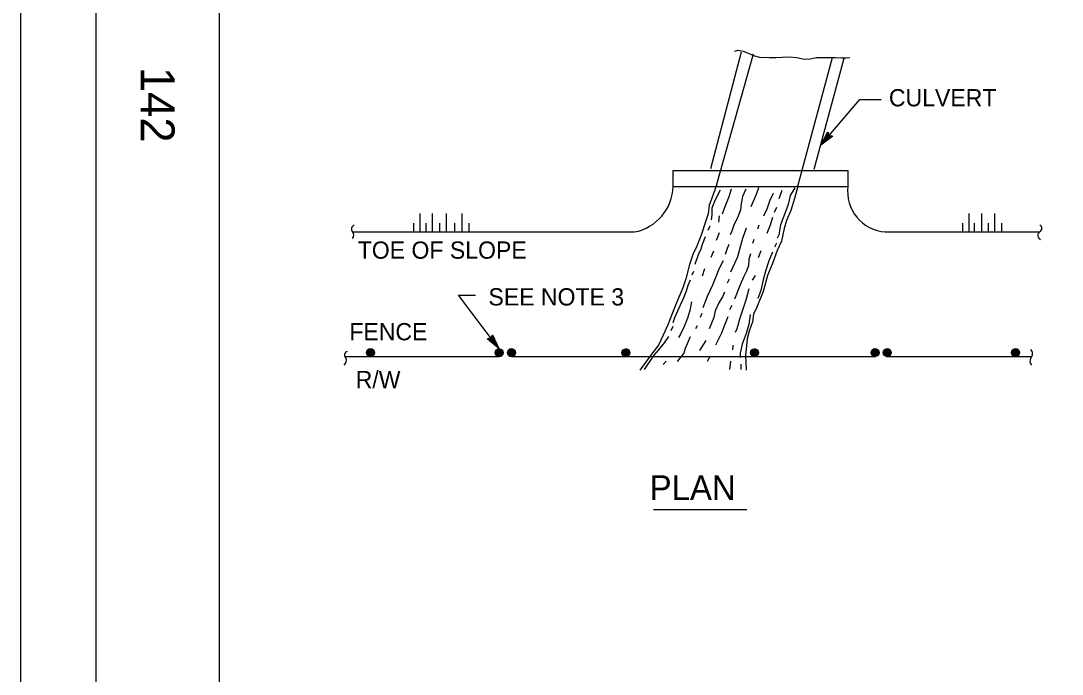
# Model space of a CAD drawing. Extents: x -894 to 866, y -476 to 714.
# Drawn here: x -894 to -470.8, y -109.3 to 156.1 of the extents above; entities that cross this region are included whole.
import ezdxf

# ---------------------------------------------------------------- set-up
doc = ezdxf.new("R2010")
doc.units = 0
for name, color, linetype in [('10 Sheet Format', 7, 'Continuous'), ('56 Stage 3 Anno', 7, 'Continuous'), ('57 Undefined', 7, 'Continuous'), ('59 Sndwall Anno', 7, 'Continuous'), ('60 Nongeo Data', 7, 'Continuous')]:
    doc.layers.add(name, color=color, linetype=linetype)

msp = doc.modelspace()

# ---------------------------------------------------------------- linework, layer by layer
at = {"layer": '10 Sheet Format'}
msp.add_line((-813.45, 643.96), (-813.45, -406.04), dxfattribs=at)
for points in [[(-894.04, 713.56), (865.95, 713.56), (865.95, -476.44), (-894.04, -476.44)], [(-863.43, 668.96), (836.57, 668.96), (836.57, -431.04), (-863.43, -431.04)], [(-863.43, 668.96), (836.57, 668.96), (836.57, -431.04), (-863.43, -431.04)]]:
    msp.add_lwpolyline(points, close=True, dxfattribs=at)
at = {"layer": '56 Stage 3 Anno'}
for p, q in [((-568.84, 105.65), (-553.06, 124.15)), ((-553.06, 124.15), (-544.31, 124.15)), ((-568.86, 105.62), (-566.01, 111.06)), ((-567.96, 106.68), (-565.88, 110.65)), ((-567.08, 107.73), (-565.73, 110.29)), ((-566.01, 111.06), (-566.01, 111.06)), ((-566.01, 111.06), (-565.51, 109.59)), ((-563.97, 109.34), (-568.86, 105.62)), ((-564.38, 109.4), (-567.97, 106.67)), ((-564.8, 109.46), (-567.08, 107.73)), ((-566.18, 108.78), (-565.61, 109.88)), ((-565.18, 109.55), (-566.18, 108.78)), ((-565.51, 109.59), (-563.97, 109.34)), ((-563.97, 109.34), (-563.97, 109.34)), ((-568.86, 105.62), (-568.86, 105.62)), ((-716.2, 44.67), (-709.3, 44.67)), ((-699.89, 23.15), (-716.2, 44.67)), ((-704.52, 27.03), (-702.98, 27.2)), ((-699.81, 23.08), (-704.52, 27.03)), ((-704.52, 27.03), (-704.52, 27.03)), ((-700.66, 24.18), (-704.09, 27.06)), ((-701.49, 25.27), (-703.71, 27.13)), ((-702.33, 26.37), (-703.28, 27.16)), ((-702.98, 27.2), (-702.4, 28.65)), ((-702.86, 27.51), (-702.33, 26.37)), ((-702.7, 27.86), (-701.49, 25.27)), ((-702.55, 28.26), (-700.65, 24.17)), ((-702.4, 28.65), (-702.4, 28.65)), ((-702.4, 28.65), (-699.81, 23.08)), ((-699.81, 23.08), (-699.81, 23.08))]:
    msp.add_line(p, q, dxfattribs=at)
at = {"layer": '57 Undefined'}
msp.add_line((-636.95, -42.36), (-598.94, -42.36), dxfattribs=at)
at = {"layer": '59 Sndwall Anno'}
for p, q in [((-731.75, 70.38), (-731.75, 77.92)), ((-726.69, 70.38), (-726.69, 77.92)), ((-720.97, 70.38), (-720.97, 77.92)), ((-714.68, 70.38), (-714.68, 77.92)), ((-508.6, 70.38), (-508.6, 77.92)), ((-503.5, 70.38), (-503.5, 77.92)), ((-498.23, 70.38), (-498.23, 77.92)), ((-734.33, 70.38), (-734.33, 73.96)), ((-729.26, 70.38), (-729.26, 73.96)), ((-723.79, 70.38), (-723.79, 73.96)), ((-717.7, 70.38), (-717.7, 73.96)), ((-711.86, 70.38), (-711.86, 73.96)), ((-511.18, 70.38), (-511.18, 73.96)), ((-506.4, 70.38), (-506.4, 73.96)), ((-500.68, 70.38), (-500.68, 73.96)), ((-495.33, 70.38), (-495.33, 73.96))]:
    msp.add_line(p, q, dxfattribs=at)
for points in [[(-611.2, 89.77), (-613.39, 83.73), (-614.32, 81.28), (-614.64, 77.72), (-615.81, 74.49), (-617.36, 69.54), (-619.26, 64.55), (-620.85, 61.23), (-622.27, 57.15), (-623.81, 51.38), (-624.98, 47.62), (-627.54, 41.64), (-629.12, 37.47), (-631.03, 32.61), (-632.98, 28.39), (-634.81, 24.38), (-637.69, 20.79), (-640.17, 17.39), (-642.49, 14.25)], [(-578.19, 89), (-579.58, 84.02), (-581.12, 79.03), (-582.82, 75.02), (-583.76, 71.83), (-584.93, 66.68), (-586.59, 62.8), (-588.5, 57.6), (-590.57, 52.65), (-592.39, 46.19), (-594.91, 39.85), (-596.21, 37.03), (-596.61, 33.88), (-597.95, 30.12), (-598.76, 27.01), (-599.28, 22.71), (-599.56, 20.38), (-599.19, 14.24)], [(-609.8, 87.33), (-611.88, 83.49), (-613.13, 80.05), (-613.13, 77.31), (-613.45, 75.3)], [(-605.36, 87.73), (-606.29, 84.67), (-608.12, 79.84), (-609.01, 77.55)], [(-599.4, 87.77), (-600.74, 84.78), (-601.31, 82), (-601.47, 79.42), (-602.57, 76.44), (-604.11, 73.57), (-605.12, 70.71), (-605.69, 69.24)], [(-594.23, 88.25), (-595.12, 85.55), (-597.27, 80.6)], [(-588.27, 85.96), (-589.73, 82.85), (-590.87, 79.66), (-592.21, 76.8)], [(-579.42, 88.32), (-581.29, 85.21), (-582.22, 81.49), (-583.48, 77.81), (-585.23, 73.23), (-585.99, 69.18), (-586.64, 67.91)], [(-584.76, 87.18), (-585.98, 83.87)], [(-610.23, 76.94), (-610.51, 74.4)], [(-588.58, 76.26), (-589.47, 73.15), (-590.85, 69.75)], [(-586.95, 80.35), (-587.8, 78.22)], [(-614.06, 72.73), (-614.79, 70.97)], [(-599.25, 71.97), (-600.79, 67.68), (-601.89, 63.3), (-602.78, 60.23), (-603.96, 57.53), (-605.62, 54.06)], [(-594.12, 73.2), (-594.56, 71.48)], [(-615.92, 68.35), (-617.18, 65.24), (-617.71, 63.32), (-618.68, 61.15), (-620.14, 57.14)], [(-610.26, 70.06), (-610.95, 68.22), (-611.44, 66.87)], [(-606.25, 65.27), (-606.95, 63.68), (-607.8, 61.26)], [(-596.06, 67.26), (-596.63, 65.67)], [(-586.84, 65.86), (-587.7, 64.23)], [(-612.45, 62.54), (-613.59, 60.04)], [(-597.52, 61.54), (-598.17, 59.16), (-598.33, 56.79), (-599.14, 54.42), (-600.28, 52.05), (-601.61, 48.94), (-604.01, 43.13)], [(-588.59, 62.18), (-590.01, 58.7), (-591.39, 54.41), (-592.28, 50.98), (-593.21, 46.6), (-594.51, 43.29)], [(-593.28, 62.68), (-594.42, 59.9)], [(-616.19, 55.46), (-617.16, 52.47)], [(-608.61, 58.65), (-610.39, 55.29), (-611.61, 52.18), (-612.91, 48.75), (-615.07, 44.17), (-616.85, 39.59)], [(-620.67, 54.36), (-621.32, 52.85)], [(-606.11, 51.16), (-606.96, 49.6)], [(-595.63, 52.66), (-596.81, 50.74)], [(-622.05, 50.76), (-622.9, 48.64), (-623.63, 46.3), (-624.97, 42.99), (-626.11, 40.7), (-627.17, 38.25), (-628.38, 35.47), (-629.03, 33.46)], [(-598.15, 47.22), (-599.32, 42.72), (-600.41, 39.36), (-601.75, 35.4), (-603.05, 31.02), (-603.7, 29.47)], [(-608.05, 45.88), (-608.91, 44.08), (-610.33, 41.54), (-611.87, 38.39), (-612.32, 35.65), (-614.26, 30.99)], [(-621.42, 42.01), (-622.19, 38.49), (-623.12, 35.38), (-624.42, 32.03), (-625.88, 28.84), (-626.78, 27.48)], [(-605.07, 40.56), (-606, 38.71)], [(-617.29, 37.25), (-617.94, 35.58)], [(-606.73, 35.85), (-608.31, 31.84), (-609.25, 29.31), (-611.72, 24.44)], [(-597.59, 36.91), (-598.2, 32.77), (-599.29, 29.13), (-600.88, 24.84), (-601.64, 21.2), (-601.72, 19.4)], [(-629.03, 32.03), (-629.88, 30.27)], [(-619.12, 32.26), (-619.81, 31.04)], [(-630.77, 27.86), (-632.6, 25.28), (-634.92, 22.54), (-636.75, 20.38), (-640.7, 14.49)], [(-621.93, 27.73), (-623.96, 23.02), (-624.6, 21.18), (-627.25, 17.71)], [(-615.64, 26.33), (-618.16, 22.28)], [(-604.63, 24.39), (-604.83, 22.55)], [(-631.77, 17.87), (-632.91, 16.57)], [(-613.92, 19.9), (-615.09, 17.82)], [(-605.55, 17.85), (-605.95, 14.57)], [(-601.35, 16.74), (-601.35, 14.57)]]:
    msp.add_lwpolyline(points, dxfattribs=at)
at = {"layer": '60 Nongeo Data'}
for p, q in [((-613.64, 96.2), (-601.17, 143.61)), ((-611.2, 89.77), (-596.31, 142.75)), ((-578.19, 89), (-564.13, 141.28)), ((-571.53, 95.91), (-559.35, 140.99)), ((-628.92, 95.4), (-557.88, 95.4)), ((-628.92, 88.89), (-628.92, 95.4)), ((-557.88, 95.4), (-557.88, 88.89)), ((-628.92, 88.89), (-557.88, 88.89)), ((-759.16, 70.38), (-644.67, 70.38)), ((-542.75, 70.38), (-480.05, 70.38)), ((-762.36, 19.72), (-699.8, 19.72)), ((-694.42, 19.72), (-546.66, 19.72)), ((-541.83, 19.72), (-483.13, 19.72))]:
    msp.add_line(p, q, dxfattribs=at)
for points in [[(-603.87, 143.83), (-602.65, 144.24), (-600.41, 143.78), (-598.69, 143.17), (-596.24, 142.06), (-594, 141.44), (-589.8, 141.23), (-587.15, 141.19), (-584.58, 141.35), (-581.6, 141.51), (-578.83, 141.26), (-575.48, 140.52), (-573.16, 140.77), (-570.75, 141.21), (-567.82, 141.21), (-565.25, 141.29), (-562.92, 141.2), (-560.48, 141.12), (-558.64, 141.12), (-557.05, 141.24)], [(-750.78, 22.11), (-751.07, 22.5), (-751.63, 22.72), (-752.16, 22.8), (-752.98, 22.45), (-753.33, 21.76), (-753.33, 20.83), (-752.79, 20.19), (-752.11, 19.85), (-751.12, 20.12), (-750.57, 20.78), (-750.41, 21.55), (-750.72, 21.92), (-751.2, 22.43), (-751.94, 22.56), (-752.79, 22.32), (-753.14, 21.58), (-753.06, 20.86), (-752.64, 20.41), (-752.13, 20.01), (-751.23, 20.27), (-750.65, 21.04), (-750.62, 21.55), (-751.26, 22.16), (-751.97, 22.32), (-752.61, 22.08), (-752.96, 21.55), (-752.87, 20.99), (-752.24, 20.33), (-751.33, 20.33), (-750.78, 21.1), (-750.94, 21.6), (-751.5, 22.11), (-752.26, 22.11), (-752.61, 21.76), (-752.72, 21.36), (-752.66, 21.04), (-752.26, 20.7), (-751.81, 20.46), (-751.31, 20.51), (-750.96, 21.12), (-751.04, 21.55), (-751.57, 21.84), (-752.26, 21.79), (-752.5, 21.44), (-752.48, 21.2), (-752.26, 20.88), (-751.87, 20.75), (-751.26, 20.78), (-751.15, 21.1), (-751.33, 21.44), (-751.92, 21.68), (-752.26, 21.49), (-752.26, 21.28), (-752.16, 21.04), (-751.74, 20.91), (-751.41, 21.02), (-751.41, 21.15), (-751.63, 21.47), (-752.05, 21.36), (-752.11, 21.12), (-751.76, 21.02), (-751.65, 21.1), (-751.71, 21.26), (-751.76, 21.26)], [(-698.47, 22.1), (-698.76, 22.5), (-699.32, 22.71), (-699.85, 22.79), (-700.68, 22.45), (-701.02, 21.75), (-701.02, 20.82), (-700.49, 20.19), (-699.8, 19.84), (-698.82, 20.11), (-698.26, 20.77), (-698.1, 21.54), (-698.42, 21.91), (-698.9, 22.42), (-699.64, 22.55), (-700.49, 22.31), (-700.83, 21.57), (-700.75, 20.85), (-700.33, 20.4), (-699.83, 20), (-698.92, 20.27), (-698.34, 21.04), (-698.31, 21.54), (-698.95, 22.15), (-699.66, 22.31), (-700.3, 22.07), (-700.65, 21.54), (-700.57, 20.99), (-699.93, 20.32), (-699.03, 20.32), (-698.47, 21.09), (-698.63, 21.6), (-699.19, 22.1), (-699.96, 22.1), (-700.3, 21.75), (-700.41, 21.36), (-700.36, 21.04), (-699.96, 20.69), (-699.51, 20.45), (-699, 20.51), (-698.66, 21.12), (-698.74, 21.54), (-699.27, 21.83), (-699.96, 21.78), (-700.2, 21.43), (-700.17, 21.2), (-699.96, 20.88), (-699.56, 20.75), (-698.95, 20.77), (-698.84, 21.09), (-699.03, 21.43), (-699.61, 21.67), (-699.96, 21.49), (-699.96, 21.28), (-699.85, 21.04), (-699.43, 20.9), (-699.11, 21.01), (-699.11, 21.14), (-699.32, 21.46), (-699.75, 21.36), (-699.8, 21.12), (-699.45, 21.01), (-699.35, 21.09), (-699.4, 21.25), (-699.45, 21.25)], [(-693.48, 22.13), (-693.78, 22.52), (-694.33, 22.74), (-694.87, 22.82), (-695.69, 22.47), (-696.03, 21.78), (-696.03, 20.85), (-695.5, 20.21), (-694.81, 19.87), (-693.83, 20.14), (-693.27, 20.8), (-693.11, 21.57), (-693.43, 21.94), (-693.91, 22.45), (-694.65, 22.58), (-695.5, 22.34), (-695.85, 21.6), (-695.77, 20.88), (-695.34, 20.43), (-694.84, 20.03), (-693.94, 20.29), (-693.35, 21.06), (-693.33, 21.57), (-693.96, 22.18), (-694.68, 22.34), (-695.32, 22.1), (-695.66, 21.57), (-695.58, 21.01), (-694.94, 20.35), (-694.04, 20.35), (-693.48, 21.12), (-693.64, 21.62), (-694.2, 22.13), (-694.97, 22.13), (-695.32, 21.78), (-695.42, 21.38), (-695.37, 21.06), (-694.97, 20.72), (-694.52, 20.48), (-694.02, 20.53), (-693.67, 21.14), (-693.75, 21.57), (-694.28, 21.86), (-694.97, 21.81), (-695.21, 21.46), (-695.18, 21.22), (-694.97, 20.9), (-694.57, 20.77), (-693.96, 20.8), (-693.86, 21.12), (-694.04, 21.46), (-694.63, 21.7), (-694.97, 21.51), (-694.97, 21.3), (-694.87, 21.06), (-694.44, 20.93), (-694.12, 21.04), (-694.12, 21.17), (-694.33, 21.49), (-694.76, 21.38), (-694.81, 21.14), (-694.47, 21.04), (-694.36, 21.12), (-694.41, 21.28), (-694.47, 21.28)], [(-646.92, 22.1), (-647.21, 22.49), (-647.77, 22.71), (-648.3, 22.79), (-649.12, 22.44), (-649.47, 21.75), (-649.47, 20.82), (-648.94, 20.18), (-648.25, 19.84), (-647.26, 20.11), (-646.71, 20.77), (-646.55, 21.54), (-646.87, 21.91), (-647.35, 22.42), (-648.09, 22.55), (-648.94, 22.31), (-649.28, 21.57), (-649.2, 20.85), (-648.78, 20.4), (-648.27, 20), (-647.37, 20.26), (-646.79, 21.03), (-646.76, 21.54), (-647.4, 22.15), (-648.11, 22.31), (-648.75, 22.07), (-649.1, 21.54), (-649.02, 20.98), (-648.38, 20.32), (-647.48, 20.32), (-646.92, 21.09), (-647.08, 21.59), (-647.64, 22.1), (-648.41, 22.1), (-648.75, 21.75), (-648.86, 21.35), (-648.81, 21.03), (-648.41, 20.69), (-647.96, 20.45), (-647.45, 20.5), (-647.11, 21.11), (-647.18, 21.54), (-647.72, 21.83), (-648.41, 21.78), (-648.64, 21.43), (-648.62, 21.19), (-648.41, 20.87), (-648.01, 20.74), (-647.4, 20.77), (-647.29, 21.09), (-647.48, 21.43), (-648.06, 21.67), (-648.41, 21.48), (-648.41, 21.27), (-648.3, 21.03), (-647.88, 20.9), (-647.56, 21.01), (-647.56, 21.14), (-647.77, 21.46), (-648.2, 21.35), (-648.25, 21.11), (-647.9, 21.01), (-647.79, 21.09), (-647.85, 21.25), (-647.9, 21.25)], [(-594.64, 22.09), (-594.93, 22.49), (-595.49, 22.7), (-596.02, 22.78), (-596.84, 22.44), (-597.18, 21.75), (-597.18, 20.82), (-596.65, 20.18), (-595.96, 19.84), (-594.98, 20.1), (-594.43, 20.77), (-594.26, 21.54), (-594.58, 21.91), (-595.06, 22.41), (-595.8, 22.54), (-596.65, 22.3), (-597, 21.56), (-596.92, 20.84), (-596.5, 20.39), (-595.99, 19.99), (-595.09, 20.26), (-594.5, 21.03), (-594.48, 21.54), (-595.11, 22.15), (-595.83, 22.3), (-596.47, 22.06), (-596.81, 21.54), (-596.73, 20.98), (-596.1, 20.31), (-595.19, 20.31), (-594.64, 21.08), (-594.8, 21.59), (-595.35, 22.09), (-596.12, 22.09), (-596.47, 21.75), (-596.57, 21.35), (-596.52, 21.03), (-596.12, 20.69), (-595.67, 20.45), (-595.17, 20.5), (-594.82, 21.11), (-594.9, 21.54), (-595.43, 21.83), (-596.12, 21.77), (-596.36, 21.43), (-596.34, 21.19), (-596.12, 20.87), (-595.72, 20.74), (-595.11, 20.77), (-595.01, 21.08), (-595.19, 21.43), (-595.78, 21.67), (-596.12, 21.48), (-596.12, 21.27), (-596.02, 21.03), (-595.59, 20.9), (-595.27, 21), (-595.27, 21.14), (-595.49, 21.45), (-595.91, 21.35), (-595.96, 21.11), (-595.62, 21), (-595.51, 21.08), (-595.56, 21.24), (-595.62, 21.24)], [(-545.69, 22.06), (-545.98, 22.46), (-546.54, 22.67), (-547.07, 22.75), (-547.89, 22.4), (-548.23, 21.71), (-548.23, 20.78), (-547.7, 20.15), (-547.01, 19.8), (-546.03, 20.07), (-545.48, 20.73), (-545.31, 21.5), (-545.63, 21.87), (-546.11, 22.38), (-546.85, 22.51), (-547.7, 22.27), (-548.05, 21.53), (-547.97, 20.81), (-547.55, 20.36), (-547.04, 19.96), (-546.14, 20.22), (-545.55, 21), (-545.53, 21.5), (-546.16, 22.11), (-546.88, 22.27), (-547.52, 22.03), (-547.86, 21.5), (-547.78, 20.94), (-547.15, 20.28), (-546.24, 20.28), (-545.69, 21.05), (-545.85, 21.55), (-546.4, 22.06), (-547.17, 22.06), (-547.52, 21.71), (-547.62, 21.31), (-547.57, 21), (-547.17, 20.65), (-546.72, 20.41), (-546.22, 20.46), (-545.87, 21.07), (-545.95, 21.5), (-546.48, 21.79), (-547.17, 21.74), (-547.41, 21.39), (-547.39, 21.15), (-547.17, 20.83), (-546.77, 20.7), (-546.16, 20.73), (-546.06, 21.05), (-546.24, 21.39), (-546.83, 21.63), (-547.17, 21.44), (-547.17, 21.23), (-547.07, 21), (-546.64, 20.86), (-546.32, 20.97), (-546.32, 21.1), (-546.54, 21.42), (-546.96, 21.31), (-547.01, 21.07), (-546.67, 20.97), (-546.56, 21.05), (-546.61, 21.21), (-546.67, 21.21)], [(-540.74, 22.1), (-541.03, 22.5), (-541.59, 22.71), (-542.12, 22.79), (-542.95, 22.45), (-543.29, 21.75), (-543.29, 20.82), (-542.76, 20.19), (-542.07, 19.84), (-541.09, 20.11), (-540.53, 20.77), (-540.37, 21.54), (-540.69, 21.91), (-541.17, 22.42), (-541.91, 22.55), (-542.76, 22.31), (-543.1, 21.57), (-543.02, 20.85), (-542.6, 20.4), (-542.1, 20), (-541.19, 20.27), (-540.61, 21.04), (-540.58, 21.54), (-541.22, 22.15), (-541.94, 22.31), (-542.58, 22.07), (-542.92, 21.54), (-542.84, 20.99), (-542.2, 20.32), (-541.3, 20.32), (-540.74, 21.09), (-540.9, 21.6), (-541.46, 22.1), (-542.23, 22.1), (-542.58, 21.75), (-542.68, 21.36), (-542.63, 21.04), (-542.23, 20.69), (-541.78, 20.45), (-541.27, 20.51), (-540.93, 21.12), (-541.01, 21.54), (-541.54, 21.83), (-542.23, 21.78), (-542.47, 21.43), (-542.44, 21.2), (-542.23, 20.88), (-541.83, 20.75), (-541.22, 20.77), (-541.12, 21.09), (-541.3, 21.43), (-541.88, 21.67), (-542.23, 21.49), (-542.23, 21.28), (-542.12, 21.04), (-541.7, 20.9), (-541.38, 21.01), (-541.38, 21.14), (-541.59, 21.46), (-542.02, 21.36), (-542.07, 21.12), (-541.73, 21.01), (-541.62, 21.09), (-541.67, 21.25), (-541.73, 21.25)], [(-488.55, 22.09), (-488.84, 22.49), (-489.4, 22.7), (-489.93, 22.78), (-490.75, 22.44), (-491.1, 21.75), (-491.1, 20.82), (-490.57, 20.18), (-489.88, 19.84), (-488.89, 20.1), (-488.34, 20.77), (-488.18, 21.54), (-488.5, 21.91), (-488.98, 22.41), (-489.72, 22.54), (-490.57, 22.3), (-490.91, 21.56), (-490.83, 20.84), (-490.41, 20.39), (-489.9, 19.99), (-489, 20.26), (-488.42, 21.03), (-488.39, 21.54), (-489.03, 22.15), (-489.74, 22.3), (-490.38, 22.06), (-490.73, 21.54), (-490.65, 20.98), (-490.01, 20.31), (-489.11, 20.31), (-488.55, 21.08), (-488.71, 21.59), (-489.27, 22.09), (-490.04, 22.09), (-490.38, 21.75), (-490.49, 21.35), (-490.44, 21.03), (-490.04, 20.69), (-489.59, 20.45), (-489.08, 20.5), (-488.74, 21.11), (-488.82, 21.54), (-489.35, 21.83), (-490.04, 21.77), (-490.28, 21.43), (-490.25, 21.19), (-490.04, 20.87), (-489.64, 20.74), (-489.03, 20.77), (-488.92, 21.08), (-489.11, 21.43), (-489.69, 21.67), (-490.04, 21.48), (-490.04, 21.27), (-489.93, 21.03), (-489.51, 20.9), (-489.19, 21), (-489.19, 21.14), (-489.4, 21.45), (-489.83, 21.35), (-489.88, 21.11), (-489.53, 21), (-489.43, 21.08), (-489.48, 21.24), (-489.53, 21.24)]]:
    msp.add_lwpolyline(points, dxfattribs=at)
for centre, radius in [((-751.93, 21.35), 1.62), ((-699.62, 21.32), 1.62), ((-694.65, 21.35), 1.64), ((-648.1, 21.3), 1.62), ((-595.83, 21.32), 1.62), ((-546.84, 21.35), 1.62), ((-541.89, 21.35), 1.62), ((-489.71, 21.37), 1.62)]:
    msp.add_circle(centre, radius, dxfattribs=at)
for centre, radius, start, end in [((-648.2, 89.34), 19.29, 280.5504, 358.648), ((-541.54, 86.81), 16.47, 172.7527, 265.7974), ((-758.05, 71.53), 1.64, 109.2981, 218.7147), ((-480.49, 71.83), 1.49, 290.0949, 64.7), ((-760.65, 69.05), 1.99, 318.0838, 46.778), ((-478.85, 68.97), 1.85, 127.5882, 245.6029), ((-760.9, 20.35), 1.59, 109.2091, 226.4374), ((-485.17, 20.93), 2.37, 313.4785, 46.4122), ((-764.01, 18.08), 2.3, 308.8413, 28.7879), ((-481.48, 17.94), 2.45, 147.6479, 224.5963)]:
    msp.add_arc(centre, radius, start, end, dxfattribs=at)

# ---------------------------------------------------------------- texts
at = {"layer": '10 Sheet Format'}
msp.add_text('142', height=13.779, rotation=270, dxfattribs=at).set_placement((-845.33, 137.43))
at = {"layer": '57 Undefined'}
for s, height, p in [('CULVERT', 7, (-541.22, 121.4)), ('TOE OF SLOPE', 7, (-757.1, 59.51)), ('SEE NOTE 3', 7, (-703.98, 40.51)), ('FENCE', 7, (-760.51, 26.37)), ('R/W', 7, (-757.93, 6.92)), ('PLAN', 10, (-638.44, -38.47))]:
    msp.add_text(s, height=height, dxfattribs=at).set_placement(p)

doc.saveas('drawing.dxf')
